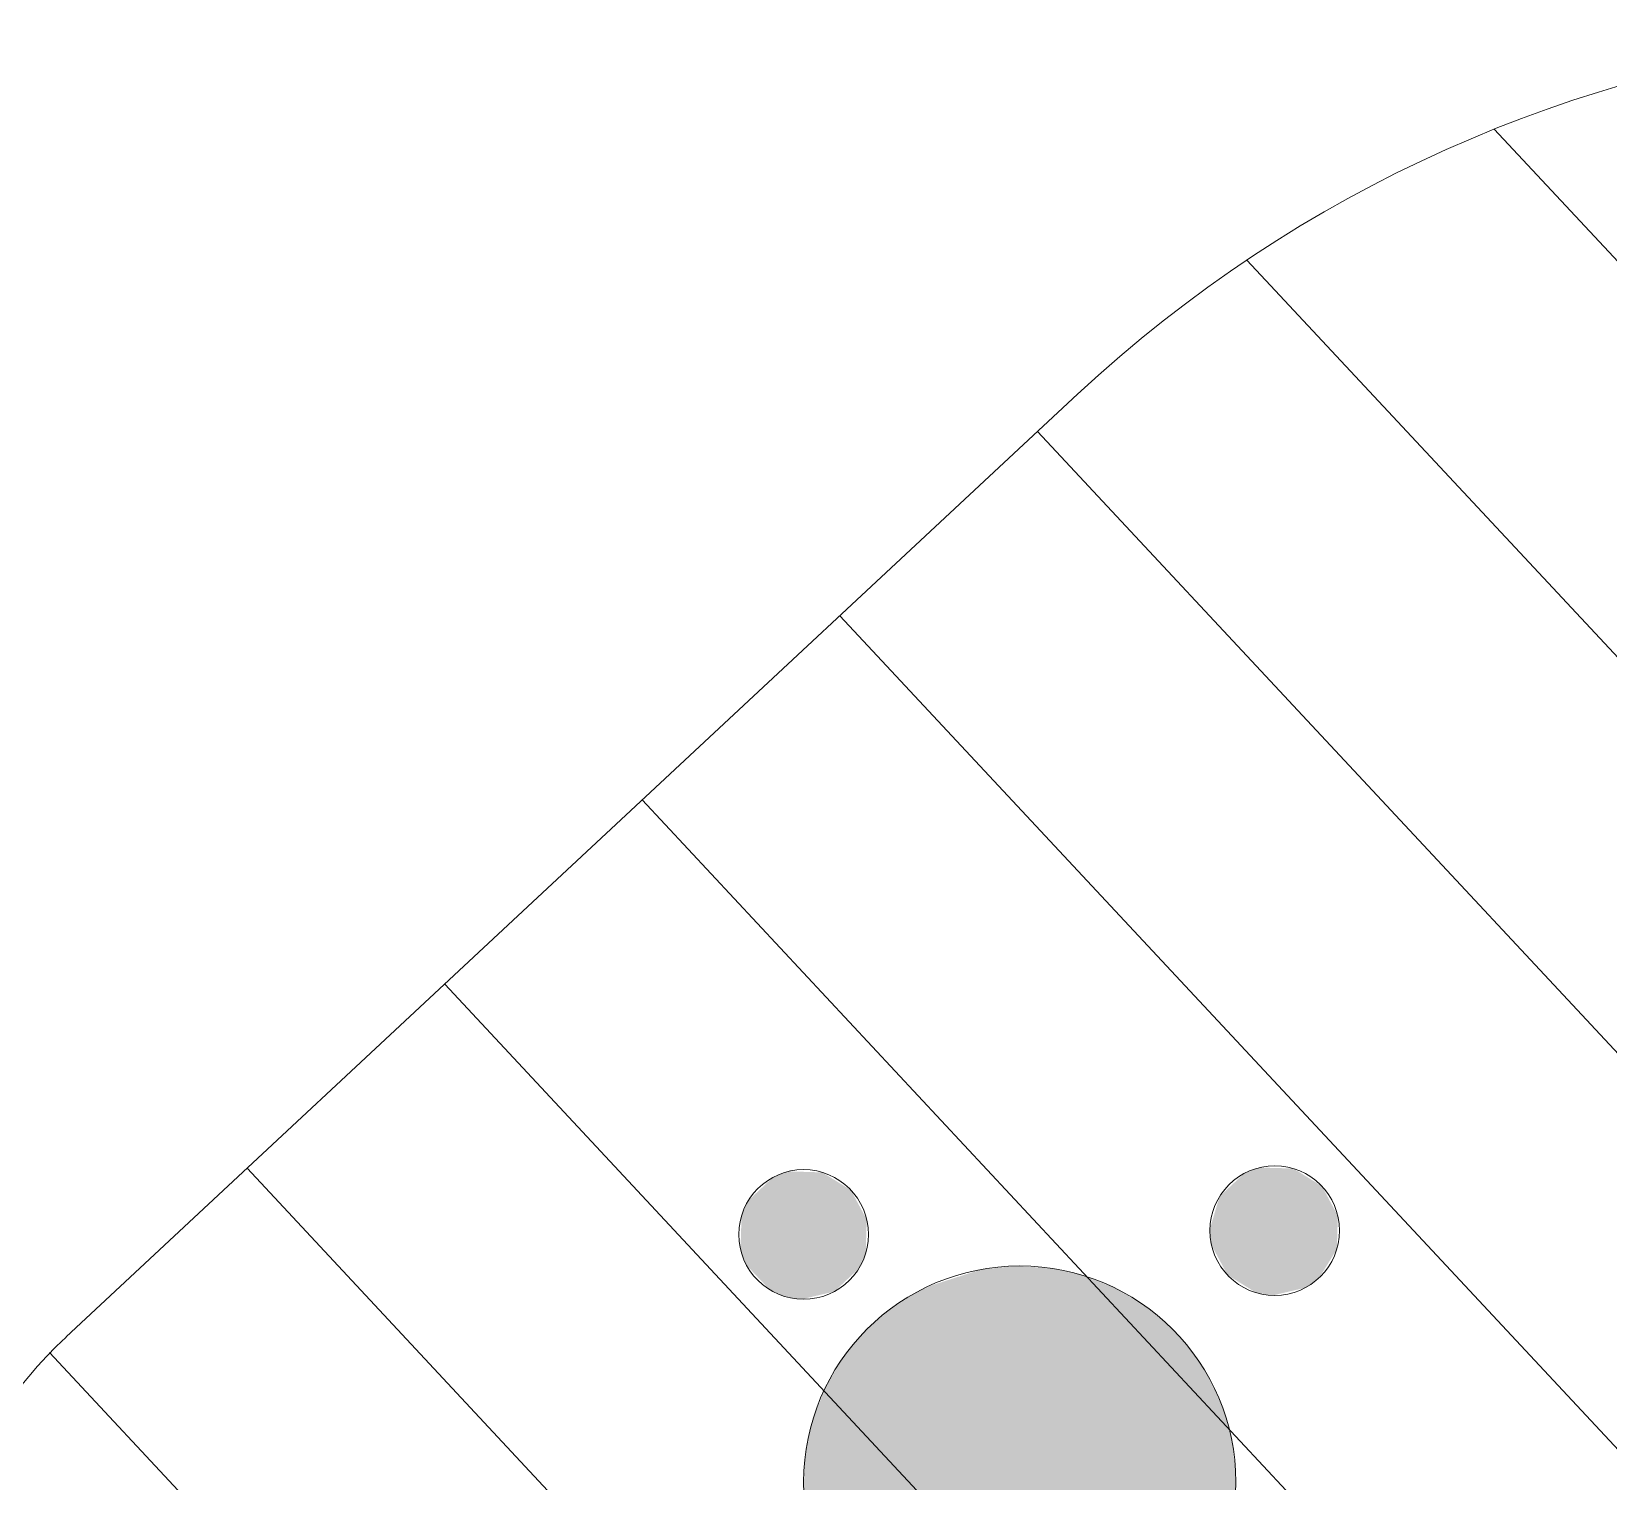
# Model space of a CAD drawing. Header units: millimetres. Extents: x -71377 to 516042, y -145869 to 441446.
# Drawn here: x 211313 to 214815, y 147044 to 150265 of the extents above; entities that cross this region are included whole.
import ezdxf

# ---------------------------------------------------------------- set-up
doc = ezdxf.new("R2010")
doc.units = ezdxf.units.MM
doc.header["$LTSCALE"] = 1000
for name, color, linetype, lineweight in [('04', 4, 'Continuous', 5), ('06', 6, 'Continuous', 5), ('253', 253, 'Continuous', 5), ('조경라인_dwg', 8, 'Continuous', 5)]:
    doc.layers.add(name, color=color, linetype=linetype, lineweight=lineweight)

# ---------------------------------------------------------------- blocks, each defined once
blk = doc.blocks.new('조경라인_dwg_테이블-V111-지반층 배치도')
at = {"layer": '04'}
for points in [[(-111.6, 877.3), (-148.9, 882.2), (-220.9, 862.9), (-250.7, 840), (-288, 775.4), (-288, 700.9), (-250.7, 636.4), (-186.1, 599.1), (-111.6, 599.1), (-47, 636.4), (-9.8, 700.9), (-4.9, 738.2), (-24.2, 810.2), (-47, 840)], [(217.9, 427.7), (148.3, 456.5), (75.1, 474.1), (0, 480), (-75.1, 474.1), (-148.3, 456.5), (-217.9, 427.7), (-297.4, 375.3), (-339.4, 339.4), (-388.3, 282.1), (-427.7, 217.9), (-456.5, 148.3), (-474.1, 75.1), (-480, 0), (-474.1, -75.1), (-456.5, -148.3), (-427.7, -217.9), (-388.3, -282.1), (-339.4, -339.4), (-282.1, -388.3), (-217.9, -427.7), (-148.3, -456.5), (-36.9, -477.1), (0, -480), (75.1, -474.1), (148.3, -456.5), (217.9, -427.7), (282.1, -388.3), (339.4, -339.4), (388.3, -282.1), (427.7, -217.9), (456.5, -148.3), (476.7, -41.4), (480, 0), (474.1, 75.1), (456.5, 148.3), (427.7, 217.9), (378.1, 294.1), (339.4, 339.4), (282.1, 388.3)], [(177.8, 266.1), (122.5, 295.6), (62.4, 313.9), (0, 320), (-62.4, 313.9), (-136, 288.4), (-177.8, 266.1), (-226.3, 226.3), (-266.1, 177.8), (-295.6, 122.5), (-313.9, 62.4), (-320, 0), (-313.9, -62.4), (-295.6, -122.5), (-266.1, -177.8), (-226.3, -226.3), (-177.8, -266.1), (-122.5, -295.6), (-62.4, -313.9), (50.3, -315), (62.4, -313.9), (122.5, -295.6), (177.8, -266.1), (226.3, -226.3), (266.1, -177.8), (295.6, -122.5), (313.9, -62.4), (315.5, 45.4), (313.9, 62.4), (290.7, 131.7), (266.1, 177.8), (226.3, 226.3)], [(826.4, 271.1), (754.4, 290.4), (682.4, 271.1), (629.7, 218.4), (615.3, 183.6), (615.3, 109.1), (652.5, 44.5), (717.1, 7.3), (791.6, 7.3), (856.2, 44.5), (893.5, 109.1), (893.5, 183.6), (856.2, 248.2)], [(-691.3, -98.8), (-763.3, -79.5), (-800.6, -84.4), (-865.2, -121.7), (-902.4, -186.3), (-902.4, -260.8), (-865.2, -325.4), (-800.6, -362.6), (-763.3, -367.5), (-691.3, -348.2), (-638.6, -295.5), (-624.3, -260.8), (-624.3, -186.3), (-661.5, -121.7)], [(234.1, -587.1), (162.1, -567.8), (90.1, -587.1), (60.3, -610), (23, -674.5), (23, -749), (60.3, -813.6), (124.8, -850.9), (162.1, -855.8), (234.1, -836.5), (263.9, -813.6), (301.2, -749), (306.1, -711.8), (286.8, -639.8), (263.9, -610)]]:
    blk.add_hatch(color=256, dxfattribs=at).paths.add_polyline_path(points)
for centre, radius in [((-148.9, 738.2), 144), ((0, 0), 480), ((754.4, 146.4), 144), ((-763.3, -223.5), 144), ((162.1, -711.8), 144)]:
    blk.add_circle(centre, radius, dxfattribs=at)
blk = doc.blocks.new('조경라인_dwg-6847807-지반층 배치도')
at = {"layer": '06'}
blk.add_line((213636.1, 149459.1), (211390.1, 147364.7), dxfattribs=at)
for centre, radius, start, end in [((215682.1, 147265.1), 3000, 58.5282, 133), ((212072.1, 146633.3), 1000, 133, 242.4591)]:
    blk.add_arc(centre, radius, start, end, dxfattribs=at)
at = {"layer": '253'}
for p, q in [((214561.7, 150048), (216539, 147927.6)), ((214012.3, 149757.4), (216100.2, 147518.4)), ((213547.3, 149376.3), (215661.3, 147109.2)), ((213108.5, 148967.1), (215222.5, 146700)), ((212669.6, 148557.9), (214783.7, 146290.8)), ((212230.8, 148148.7), (214344.9, 145881.6)), ((211792, 147739.5), (213906.1, 145472.4)), ((211353.2, 147330.3), (213467.3, 145063.2))]:
    blk.add_line(p, q, dxfattribs=at)
at = {"rotation": 208.2862103728611}
blk.add_blockref('조경라인_dwg_테이블-V111-지반층 배치도', (213508, 147042.5), dxfattribs=at)

msp = doc.modelspace()

# ---------------------------------------------------------------- block references
at = {"layer": '조경라인_dwg', "rotation": 8.537736462515947e-07}
msp.add_blockref('조경라인_dwg-6847807-지반층 배치도', (0, 0), dxfattribs=at)

doc.saveas('drawing.dxf')
